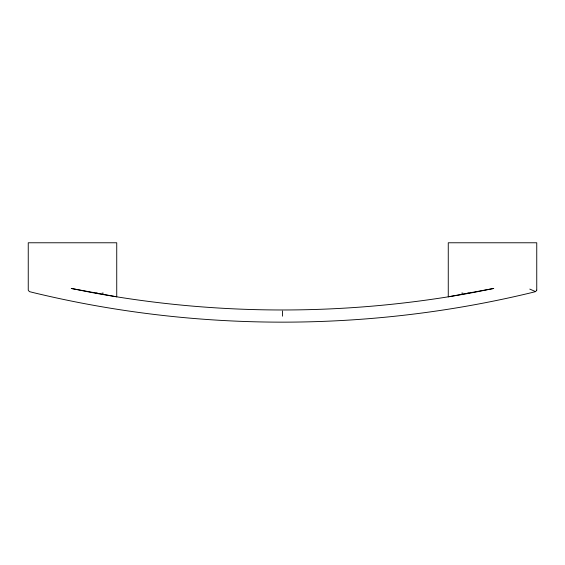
<?xml version="1.0" encoding="UTF-8"?>
<svg xmlns="http://www.w3.org/2000/svg" width="565" height="565" viewBox="0 0 565 565"><rect width="100%" height="100%" fill="white"/><g stroke="black" fill="none" stroke-linecap="round" stroke-linejoin="round"><path stroke-width="0.85" d="M96.135 293.094L97.272 293.094M102.074 293.094L103.296 293.094M461.704 293.094L462.926 293.094M467.728 293.094L468.865 293.094M534.85 291.3L529.786 289.089M282.5 310.99L282.5 316.188M536.75 290.163L535.627 291.611L531.898 292.564C368.733 332.015 196.267 332.015 33.102 292.564L29.373 291.611L28.25 290.163L28.25 242.773L116.736 242.773L116.736 296.809L71.246 288.447L90.047 292.204A1050.872 1050.872 0 0 0 474.953 292.204L493.754 288.447L448.264 296.809L448.264 242.773L536.75 242.773L536.75 290.163"/></g></svg>
